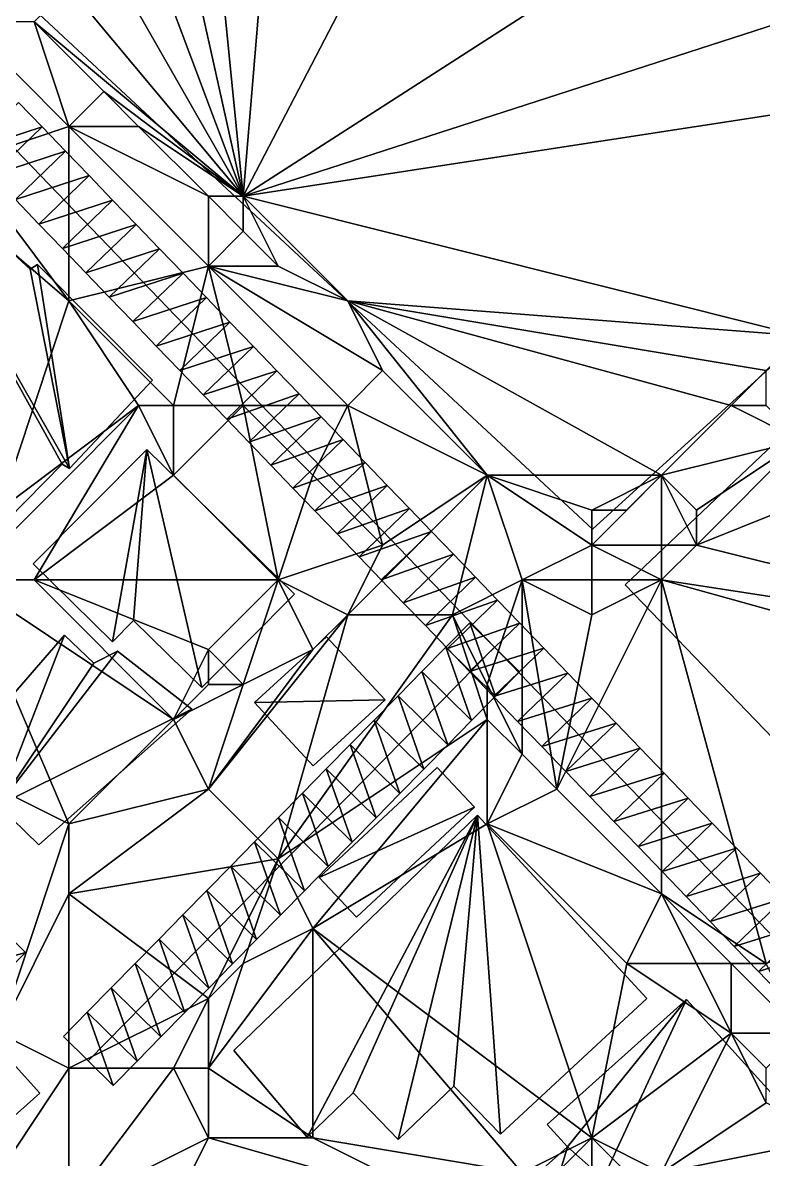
# Model space of a CAD drawing. Header units: metres. Extents: x -1103 to 901, y -902 to 905.
# Drawn here: x -886.7 to -844.2, y -255.2 to -190 of the extents above; entities that cross this region are included whole.
import ezdxf

# ---------------------------------------------------------------- set-up
doc = ezdxf.new("R2010")
doc.units = ezdxf.units.M
for name, color, linetype in [('OSM_BUILDING_FOOTPRINTS', 7, 'CONTINUOUS'), ('OSM_BUILDING_ROOFS', 1, 'CONTINUOUS'), ('OSM_BUILDING_WALLS', 8, 'CONTINUOUS'), ('OSM_ROAD_AXES', 2, 'CONTINUOUS'), ('OSM_ROAD_SURFACE', 9, 'CONTINUOUS'), ('OSM_TERRAIN', 3, 'CONTINUOUS')]:
    doc.layers.add(name, color=color, linetype=linetype)

msp = doc.modelspace()

# ---------------------------------------------------------------- linework, layer by layer
at = {"layer": 'OSM_BUILDING_FOOTPRINTS'}
for points in [[(-834.952, -140.423, 16.006), (-802.995, -172.736, 16.006), (-853.963, -219.097, 16.006), (-886.538, -188.795, 16.006), (-834.952, -140.423, 16.006)], [(-903.992, -205.285, 13.749), (-895.16, -195.951, 13.749), (-886.229, -204.179, 13.749), (-885.809, -203.913, 13.749), (-879.198, -210.548, 13.749), (-883.962, -215.613, 13.749), (-884.393, -215.359, 13.749), (-887.499, -218.533, 13.749), (-903.992, -205.285, 13.749)], [(-910.922, -217.217, 14.149), (-902.013, -208.083, 14.149), (-900.565, -209.476, 14.149), (-896.884, -212.628, 14.149), (-897.846, -213.623, 14.149), (-893.877, -217.118, 14.149), (-896.431, -220.413, 14.149), (-893.59, -222.747, 14.149), (-894.828, -224.03, 14.149), (-888.339, -229.869, 14.149), (-884.25, -225.168, 14.149), (-882.58, -226.772, 14.149), (-881.221, -226.086, 14.149), (-876.943, -229.415, 14.149), (-885.731, -237.201, 14.149), (-888.052, -234.945, 14.149), (-893.711, -233.341, 14.149), (-903.24, -225.744, 14.149), (-902.698, -224.992, 14.149), (-910.922, -217.217, 14.149)], [(-852.083, -222.293, 17.627), (-839.162, -210.028, 17.627), (-829.976, -219.616, 17.627), (-829.357, -218.864, 17.627), (-825.72, -222.137, 17.627), (-822.272, -223.099, 17.627), (-814.766, -230.796, 17.627), (-816.944, -232.997, 17.627), (-812.832, -237.177, 17.627), (-819.806, -244.2, 17.627), (-821.022, -242.972, 17.627), (-826.626, -248.701, 17.627), (-852.083, -222.293, 17.627)], [(-886.051, -221.088, 14.675), (-879.53, -214.53, 14.675), (-871.063, -222.824, 14.675), (-876.368, -228.176, 14.675), (-880.292, -224.328, 14.675), (-881.497, -225.544, 14.675), (-886.051, -221.088, 14.675)], [(-869.217, -225.257, 16.598), (-865.856, -228.884, 16.598), (-869.99, -232.655, 16.598), (-873.351, -229.039, 16.598), (-869.217, -225.257, 16.598)], [(-862.872, -232.766, 17.127), (-860.727, -235.044, 17.127), (-867.503, -241.347, 17.127), (-869.647, -239.069, 17.127), (-862.872, -232.766, 17.127)], [(-874.544, -248.989, 17.096), (-860.561, -235.497, 17.096), (-850.845, -246.014, 17.096), (-859.246, -253.789, 17.096), (-861.921, -251.035, 17.096), (-865.104, -254.087, 17.096), (-867.691, -251.411, 17.096), (-870.322, -253.966, 17.096), (-874.544, -248.989, 17.096)], [(-888.052, -241.823, 15.201), (-886.493, -243.372, 15.201), (-888.859, -245.716, 15.201), (-890.859, -244.61, 15.201), (-888.052, -241.823, 15.201)], [(-894.573, -249.952, 14.988), (-890.384, -246.225, 14.988), (-885.675, -251.445, 14.988), (-889.864, -255.172, 14.988), (-894.573, -249.952, 14.988)], [(-856.56, -253.236, 15.489), (-848.568, -246.069, 15.489), (-839.106, -256.498, 15.489), (-846.888, -263.465, 15.489), (-853.354, -256.332, 15.489), (-856.869, -259.484, 15.489), (-858.704, -257.46, 15.489), (-855.399, -254.507, 15.489), (-856.56, -253.236, 15.489)]]:
    msp.add_polyline3d(points, close=True, dxfattribs=at)
at = {"layer": 'OSM_BUILDING_ROOFS'}
for points in [[(-802.995, -172.736, 27.606), (-886.538, -188.795, 27.606), (-853.963, -219.097, 27.606)], [(-895.16, -195.951, 44.549), (-887.499, -218.533, 44.549), (-884.393, -215.359, 44.549)], [(-895.16, -195.951, 44.549), (-884.393, -215.359, 44.549), (-883.962, -215.613, 44.549)], [(-883.962, -215.613, 44.549), (-886.229, -204.179, 44.549), (-895.16, -195.951, 44.549)], [(-883.962, -215.613, 44.549), (-885.809, -203.913, 44.549), (-886.229, -204.179, 44.549)], [(-883.962, -215.613, 44.549), (-879.198, -210.548, 44.549), (-885.809, -203.913, 44.549)], [(-839.162, -210.028, 29.227), (-852.083, -222.293, 29.227), (-826.626, -248.701, 29.227)], [(-879.53, -214.53, 23.075), (-886.051, -221.088, 23.075), (-881.497, -225.544, 23.075)], [(-879.53, -214.53, 23.075), (-881.497, -225.544, 23.075), (-880.292, -224.328, 23.075)], [(-879.53, -214.53, 23.075), (-880.292, -224.328, 23.075), (-876.368, -228.176, 23.075)], [(-879.53, -214.53, 23.075), (-876.368, -228.176, 23.075), (-871.063, -222.824, 23.075)], [(-888.052, -234.945, 22.549), (-884.25, -225.168, 22.549), (-888.339, -229.869, 22.549)], [(-888.052, -234.945, 22.549), (-882.58, -226.772, 22.549), (-884.25, -225.168, 22.549)], [(-865.856, -228.884, 28.198), (-869.217, -225.257, 28.198), (-873.351, -229.039, 28.198)], [(-888.052, -234.945, 22.549), (-876.943, -229.415, 22.549), (-881.221, -226.086, 22.549)], [(-888.052, -234.945, 22.549), (-881.221, -226.086, 22.549), (-882.58, -226.772, 22.549)], [(-888.052, -234.945, 22.549), (-885.731, -237.201, 22.549), (-876.943, -229.415, 22.549)], [(-865.856, -228.884, 28.198), (-873.351, -229.039, 28.198), (-869.99, -232.655, 28.198)], [(-860.727, -235.044, 27.127), (-862.872, -232.766, 27.127), (-869.647, -239.069, 27.127)], [(-860.727, -235.044, 27.127), (-869.647, -239.069, 27.127), (-867.503, -241.347, 27.127)], [(-860.561, -235.497, 35.096), (-874.544, -248.989, 35.096), (-870.322, -253.966, 35.096)], [(-860.561, -235.497, 35.096), (-870.322, -253.966, 35.096), (-867.691, -251.411, 35.096)], [(-860.561, -235.497, 35.096), (-867.691, -251.411, 35.096), (-865.104, -254.087, 35.096)], [(-860.561, -235.497, 35.096), (-865.104, -254.087, 35.096), (-861.921, -251.035, 35.096)], [(-860.561, -235.497, 35.096), (-861.921, -251.035, 35.096), (-859.246, -253.789, 35.096)], [(-860.561, -235.497, 35.096), (-859.246, -253.789, 35.096), (-850.845, -246.014, 35.096)], [(-886.493, -243.372, 25.201), (-888.052, -241.823, 25.201), (-890.859, -244.61, 25.201)], [(-886.493, -243.372, 25.201), (-890.859, -244.61, 25.201), (-888.859, -245.716, 25.201)], [(-890.384, -246.225, 26.588), (-889.864, -255.172, 26.588), (-885.675, -251.445, 26.588)], [(-848.568, -246.069, 33.489), (-856.56, -253.236, 33.489), (-855.399, -254.507, 33.489)], [(-853.354, -256.332, 33.489), (-848.568, -246.069, 33.489), (-855.399, -254.507, 33.489)], [(-853.354, -256.332, 33.489), (-839.106, -256.498, 33.489), (-848.568, -246.069, 33.489)], [(-855.399, -254.507, 33.489), (-858.704, -257.46, 33.489), (-856.869, -259.484, 33.489)], [(-855.399, -254.507, 33.489), (-856.869, -259.484, 33.489), (-853.354, -256.332, 33.489)]]:
    msp.add_3dface(points, dxfattribs=at)
at = {"layer": 'OSM_BUILDING_WALLS'}
for points in [[(-853.963, -219.097, 16.006), (-802.995, -172.736, 16.006), (-802.995, -172.736, 27.606)], [(-853.963, -219.097, 16.006), (-802.995, -172.736, 27.606), (-853.963, -219.097, 27.606)], [(-886.538, -188.795, 16.006), (-853.963, -219.097, 16.006), (-853.963, -219.097, 27.606)], [(-886.538, -188.795, 16.006), (-853.963, -219.097, 27.606), (-886.538, -188.795, 27.606)], [(-886.229, -204.179, 13.749), (-895.16, -195.951, 13.749), (-895.16, -195.951, 44.549)], [(-886.229, -204.179, 13.749), (-895.16, -195.951, 44.549), (-886.229, -204.179, 44.549)], [(-885.809, -203.913, 13.749), (-886.229, -204.179, 13.749), (-886.229, -204.179, 44.549)], [(-885.809, -203.913, 13.749), (-886.229, -204.179, 44.549), (-885.809, -203.913, 44.549)], [(-879.198, -210.548, 13.749), (-885.809, -203.913, 13.749), (-885.809, -203.913, 44.549)], [(-879.198, -210.548, 13.749), (-885.809, -203.913, 44.549), (-879.198, -210.548, 44.549)], [(-839.162, -210.028, 17.627), (-852.083, -222.293, 17.627), (-852.083, -222.293, 29.227)], [(-839.162, -210.028, 17.627), (-852.083, -222.293, 29.227), (-839.162, -210.028, 29.227)], [(-883.962, -215.613, 13.749), (-879.198, -210.548, 13.749), (-879.198, -210.548, 44.549)], [(-883.962, -215.613, 13.749), (-879.198, -210.548, 44.549), (-883.962, -215.613, 44.549)], [(-879.53, -214.53, 14.675), (-886.051, -221.088, 14.675), (-886.051, -221.088, 23.075)], [(-879.53, -214.53, 14.675), (-886.051, -221.088, 23.075), (-879.53, -214.53, 23.075)], [(-871.063, -222.824, 14.675), (-879.53, -214.53, 14.675), (-879.53, -214.53, 23.075)], [(-871.063, -222.824, 14.675), (-879.53, -214.53, 23.075), (-871.063, -222.824, 23.075)], [(-887.499, -218.533, 13.749), (-884.393, -215.359, 13.749), (-884.393, -215.359, 44.549)], [(-887.499, -218.533, 13.749), (-884.393, -215.359, 44.549), (-887.499, -218.533, 44.549)], [(-884.393, -215.359, 13.749), (-883.962, -215.613, 13.749), (-883.962, -215.613, 44.549)], [(-884.393, -215.359, 13.749), (-883.962, -215.613, 44.549), (-884.393, -215.359, 44.549)], [(-886.051, -221.088, 14.675), (-881.497, -225.544, 14.675), (-881.497, -225.544, 23.075)], [(-886.051, -221.088, 14.675), (-881.497, -225.544, 23.075), (-886.051, -221.088, 23.075)], [(-876.368, -228.176, 14.675), (-871.063, -222.824, 14.675), (-871.063, -222.824, 23.075)], [(-876.368, -228.176, 14.675), (-871.063, -222.824, 23.075), (-876.368, -228.176, 23.075)], [(-852.083, -222.293, 17.627), (-826.626, -248.701, 17.627), (-826.626, -248.701, 29.227)], [(-852.083, -222.293, 17.627), (-826.626, -248.701, 29.227), (-852.083, -222.293, 29.227)], [(-881.497, -225.544, 14.675), (-880.292, -224.328, 14.675), (-880.292, -224.328, 23.075)], [(-881.497, -225.544, 14.675), (-880.292, -224.328, 23.075), (-881.497, -225.544, 23.075)], [(-880.292, -224.328, 14.675), (-876.368, -228.176, 14.675), (-876.368, -228.176, 23.075)], [(-880.292, -224.328, 14.675), (-876.368, -228.176, 23.075), (-880.292, -224.328, 23.075)], [(-884.25, -225.168, 14.149), (-888.339, -229.869, 14.149), (-888.339, -229.869, 22.549)], [(-884.25, -225.168, 14.149), (-888.339, -229.869, 22.549), (-884.25, -225.168, 22.549)], [(-882.58, -226.772, 14.149), (-884.25, -225.168, 14.149), (-884.25, -225.168, 22.549)], [(-882.58, -226.772, 14.149), (-884.25, -225.168, 22.549), (-882.58, -226.772, 22.549)], [(-869.217, -225.257, 16.598), (-873.351, -229.039, 16.598), (-873.351, -229.039, 28.198)], [(-869.217, -225.257, 16.598), (-873.351, -229.039, 28.198), (-869.217, -225.257, 28.198)], [(-865.856, -228.884, 16.598), (-869.217, -225.257, 16.598), (-869.217, -225.257, 28.198)], [(-865.856, -228.884, 16.598), (-869.217, -225.257, 28.198), (-865.856, -228.884, 28.198)], [(-881.221, -226.086, 14.149), (-882.58, -226.772, 14.149), (-882.58, -226.772, 22.549)], [(-881.221, -226.086, 14.149), (-882.58, -226.772, 22.549), (-881.221, -226.086, 22.549)], [(-876.943, -229.415, 14.149), (-881.221, -226.086, 14.149), (-881.221, -226.086, 22.549)], [(-876.943, -229.415, 14.149), (-881.221, -226.086, 22.549), (-876.943, -229.415, 22.549)], [(-885.731, -237.201, 14.149), (-876.943, -229.415, 14.149), (-876.943, -229.415, 22.549)], [(-885.731, -237.201, 14.149), (-876.943, -229.415, 22.549), (-885.731, -237.201, 22.549)], [(-873.351, -229.039, 16.598), (-869.99, -232.655, 16.598), (-869.99, -232.655, 28.198)], [(-873.351, -229.039, 16.598), (-869.99, -232.655, 28.198), (-873.351, -229.039, 28.198)], [(-869.99, -232.655, 16.598), (-865.856, -228.884, 16.598), (-865.856, -228.884, 28.198)], [(-869.99, -232.655, 16.598), (-865.856, -228.884, 28.198), (-869.99, -232.655, 28.198)], [(-862.872, -232.766, 17.127), (-869.647, -239.069, 17.127), (-869.647, -239.069, 27.127)], [(-862.872, -232.766, 17.127), (-869.647, -239.069, 27.127), (-862.872, -232.766, 27.127)], [(-860.727, -235.044, 17.127), (-862.872, -232.766, 17.127), (-862.872, -232.766, 27.127)], [(-860.727, -235.044, 17.127), (-862.872, -232.766, 27.127), (-860.727, -235.044, 27.127)], [(-888.052, -234.945, 14.149), (-885.731, -237.201, 14.149), (-885.731, -237.201, 22.549)], [(-888.052, -234.945, 14.149), (-885.731, -237.201, 22.549), (-888.052, -234.945, 22.549)], [(-867.503, -241.347, 17.127), (-860.727, -235.044, 17.127), (-860.727, -235.044, 27.127)], [(-867.503, -241.347, 17.127), (-860.727, -235.044, 27.127), (-867.503, -241.347, 27.127)], [(-860.561, -235.497, 17.096), (-874.544, -248.989, 17.096), (-874.544, -248.989, 35.096)], [(-860.561, -235.497, 17.096), (-874.544, -248.989, 35.096), (-860.561, -235.497, 35.096)], [(-850.845, -246.014, 17.096), (-860.561, -235.497, 17.096), (-860.561, -235.497, 35.096)], [(-850.845, -246.014, 17.096), (-860.561, -235.497, 35.096), (-850.845, -246.014, 35.096)], [(-869.647, -239.069, 17.127), (-867.503, -241.347, 17.127), (-867.503, -241.347, 27.127)], [(-869.647, -239.069, 17.127), (-867.503, -241.347, 27.127), (-869.647, -239.069, 27.127)], [(-886.493, -243.372, 15.201), (-888.052, -241.823, 15.201), (-888.052, -241.823, 25.201)], [(-886.493, -243.372, 15.201), (-888.052, -241.823, 25.201), (-886.493, -243.372, 25.201)], [(-888.859, -245.716, 15.201), (-886.493, -243.372, 15.201), (-886.493, -243.372, 25.201)], [(-888.859, -245.716, 15.201), (-886.493, -243.372, 25.201), (-888.859, -245.716, 25.201)], [(-885.675, -251.445, 14.988), (-890.384, -246.225, 14.988), (-890.384, -246.225, 26.588)], [(-885.675, -251.445, 14.988), (-890.384, -246.225, 26.588), (-885.675, -251.445, 26.588)], [(-859.246, -253.789, 17.096), (-850.845, -246.014, 17.096), (-850.845, -246.014, 35.096)], [(-859.246, -253.789, 17.096), (-850.845, -246.014, 35.096), (-859.246, -253.789, 35.096)], [(-848.568, -246.069, 15.489), (-856.56, -253.236, 15.489), (-856.56, -253.236, 33.489)], [(-848.568, -246.069, 15.489), (-856.56, -253.236, 33.489), (-848.568, -246.069, 33.489)], [(-839.106, -256.498, 15.489), (-848.568, -246.069, 15.489), (-848.568, -246.069, 33.489)], [(-839.106, -256.498, 15.489), (-848.568, -246.069, 33.489), (-839.106, -256.498, 33.489)], [(-874.544, -248.989, 17.096), (-870.322, -253.966, 17.096), (-870.322, -253.966, 35.096)], [(-874.544, -248.989, 17.096), (-870.322, -253.966, 35.096), (-874.544, -248.989, 35.096)], [(-889.864, -255.172, 14.988), (-885.675, -251.445, 14.988), (-885.675, -251.445, 26.588)], [(-889.864, -255.172, 14.988), (-885.675, -251.445, 26.588), (-889.864, -255.172, 26.588)], [(-870.322, -253.966, 17.096), (-867.691, -251.411, 17.096), (-867.691, -251.411, 35.096)], [(-870.322, -253.966, 17.096), (-867.691, -251.411, 35.096), (-870.322, -253.966, 35.096)], [(-867.691, -251.411, 17.096), (-865.104, -254.087, 17.096), (-865.104, -254.087, 35.096)], [(-867.691, -251.411, 17.096), (-865.104, -254.087, 35.096), (-867.691, -251.411, 35.096)], [(-865.104, -254.087, 17.096), (-861.921, -251.035, 17.096), (-861.921, -251.035, 35.096)], [(-865.104, -254.087, 17.096), (-861.921, -251.035, 35.096), (-865.104, -254.087, 35.096)], [(-861.921, -251.035, 17.096), (-859.246, -253.789, 17.096), (-859.246, -253.789, 35.096)], [(-861.921, -251.035, 17.096), (-859.246, -253.789, 35.096), (-861.921, -251.035, 35.096)], [(-856.56, -253.236, 15.489), (-855.399, -254.507, 15.489), (-855.399, -254.507, 33.489)], [(-856.56, -253.236, 15.489), (-855.399, -254.507, 33.489), (-856.56, -253.236, 33.489)], [(-855.399, -254.507, 15.489), (-858.704, -257.46, 15.489), (-858.704, -257.46, 33.489)], [(-855.399, -254.507, 15.489), (-858.704, -257.46, 33.489), (-855.399, -254.507, 33.489)]]:
    msp.add_3dface(points, dxfattribs=at)
at = {"layer": 'OSM_ROAD_AXES'}
for points in [[(-778.343, -308.684, 14.936), (-829.191, -257.416, 19.801), (-859.578, -225.865, 19.855), (-873.506, -211.4, 17.056), (-897.758, -186.208, 15.969)], [(-859.578, -225.865, 19.855), (-882.89, -249.587, 17.993)]]:
    msp.add_polyline3d(points, dxfattribs=at)
at = {"layer": 'OSM_ROAD_SURFACE'}
for points in [[(-885.538, -196.017, 15.621), (-886.886, -194.618, 15.586), (-889.767, -197.392, 15.488)], [(-885.538, -196.017, 15.621), (-889.767, -197.392, 15.488), (-888.42, -198.791, 15.568)], [(-884.191, -197.417, 15.703), (-885.538, -196.017, 15.621), (-888.42, -198.791, 15.568)], [(-884.191, -197.417, 15.703), (-888.42, -198.791, 15.568), (-887.073, -200.191, 15.666)], [(-882.844, -198.816, 15.812), (-884.191, -197.417, 15.703), (-887.073, -200.191, 15.666)], [(-882.844, -198.816, 15.812), (-887.073, -200.191, 15.666), (-885.725, -201.59, 15.764)], [(-881.496, -200.216, 15.923), (-882.844, -198.816, 15.812), (-885.725, -201.59, 15.764)], [(-881.496, -200.216, 15.923), (-885.725, -201.59, 15.764), (-884.378, -202.99, 15.861)], [(-880.149, -201.615, 16.034), (-881.496, -200.216, 15.923), (-884.378, -202.99, 15.861)], [(-880.149, -201.615, 16.034), (-884.378, -202.99, 15.861), (-883.031, -204.39, 15.969)], [(-878.802, -203.015, 16.145), (-880.149, -201.615, 16.034), (-883.031, -204.39, 15.969)], [(-878.802, -203.015, 16.145), (-883.031, -204.39, 15.969), (-881.683, -205.789, 16.082)], [(-877.454, -204.415, 16.256), (-878.802, -203.015, 16.145), (-881.683, -205.789, 16.082)], [(-877.454, -204.415, 16.256), (-881.683, -205.789, 16.082), (-880.336, -207.189, 16.201)], [(-876.107, -205.814, 16.413), (-877.454, -204.415, 16.256), (-880.336, -207.189, 16.201)], [(-876.107, -205.814, 16.413), (-880.336, -207.189, 16.201), (-878.989, -208.588, 16.321)], [(-874.76, -207.214, 16.67), (-876.107, -205.814, 16.413), (-878.989, -208.588, 16.321)], [(-874.76, -207.214, 16.67), (-878.989, -208.588, 16.321), (-877.641, -209.988, 16.441)], [(-873.412, -208.613, 16.87), (-874.76, -207.214, 16.67), (-877.641, -209.988, 16.441)], [(-873.412, -208.613, 16.87), (-877.641, -209.988, 16.441), (-876.294, -211.387, 16.726)], [(-872.065, -210.013, 17.071), (-873.412, -208.613, 16.87), (-876.294, -211.387, 16.726)], [(-872.065, -210.013, 17.071), (-876.294, -211.387, 16.726), (-874.946, -212.787, 17.137)], [(-870.799, -211.328, 17.26), (-872.065, -210.013, 17.071), (-874.946, -212.787, 17.137)], [(-870.799, -211.328, 17.26), (-874.946, -212.787, 17.137), (-873.68, -214.102, 17.167)], [(-869.533, -212.643, 17.477), (-870.799, -211.328, 17.26), (-873.68, -214.102, 17.167)], [(-869.533, -212.643, 17.477), (-873.68, -214.102, 17.167), (-872.414, -215.417, 17.383)], [(-868.266, -213.958, 17.734), (-869.533, -212.643, 17.477), (-872.414, -215.417, 17.383)], [(-868.266, -213.958, 17.734), (-872.414, -215.417, 17.383), (-871.148, -216.732, 17.622)], [(-867, -215.273, 18.015), (-868.266, -213.958, 17.734), (-871.148, -216.732, 17.622)], [(-867, -215.273, 18.015), (-871.148, -216.732, 17.622), (-869.882, -218.047, 17.875)], [(-865.734, -216.588, 18.319), (-867, -215.273, 18.015), (-869.882, -218.047, 17.875)], [(-865.734, -216.588, 18.319), (-869.882, -218.047, 17.875), (-868.616, -219.362, 18.142)], [(-864.468, -217.903, 18.623), (-865.734, -216.588, 18.319), (-868.616, -219.362, 18.142)], [(-864.468, -217.903, 18.623), (-868.616, -219.362, 18.142), (-867.349, -220.677, 18.441)], [(-863.202, -219.218, 18.773), (-864.468, -217.903, 18.623), (-867.349, -220.677, 18.441)], [(-863.202, -219.218, 18.773), (-867.349, -220.677, 18.441), (-866.083, -221.992, 18.706)], [(-861.936, -220.533, 19.132), (-863.202, -219.218, 18.773), (-866.083, -221.992, 18.706)], [(-861.936, -220.533, 19.132), (-866.083, -221.992, 18.706), (-864.817, -223.307, 19.052)], [(-860.669, -221.848, 19.44), (-861.936, -220.533, 19.132), (-864.817, -223.307, 19.052)], [(-860.669, -221.848, 19.44), (-864.817, -223.307, 19.052), (-863.551, -224.622, 19.38)], [(-859.403, -223.163, 19.685), (-860.669, -221.848, 19.44), (-863.551, -224.622, 19.38)], [(-859.403, -223.163, 19.685), (-863.551, -224.622, 19.38), (-862.285, -225.937, 19.557)], [(-858.137, -224.477, 19.854), (-859.403, -223.163, 19.685), (-862.285, -225.937, 19.557)], [(-861.004, -224.463, 19.679), (-862.376, -225.858, 19.552), (-859.523, -228.662, 20.112)], [(-858.137, -224.477, 19.854), (-862.285, -225.937, 19.557), (-861.018, -227.252, 19.614)], [(-856.756, -225.911, 20.089), (-858.137, -224.477, 19.854), (-861.018, -227.252, 19.614)], [(-861.004, -224.463, 19.679), (-859.523, -228.662, 20.112), (-858.151, -227.267, 20.044)], [(-862.376, -225.858, 19.552), (-863.747, -227.254, 19.495), (-860.894, -230.057, 19.624)], [(-862.376, -225.858, 19.552), (-860.894, -230.057, 19.624), (-859.523, -228.662, 20.112)], [(-856.756, -225.911, 20.089), (-861.018, -227.252, 19.614), (-859.637, -228.686, 20.112)], [(-855.375, -227.346, 20.407), (-856.756, -225.911, 20.089), (-859.637, -228.686, 20.112)], [(-863.747, -227.254, 19.495), (-865.118, -228.649, 19.438), (-862.265, -231.453, 19.568)], [(-863.747, -227.254, 19.495), (-862.265, -231.453, 19.568), (-860.894, -230.057, 19.624)], [(-855.375, -227.346, 20.407), (-859.637, -228.686, 20.112), (-858.256, -230.12, 20.236)], [(-853.994, -228.78, 20.631), (-855.375, -227.346, 20.407), (-858.256, -230.12, 20.236)], [(-865.118, -228.649, 19.438), (-866.489, -230.045, 19.363), (-863.636, -232.848, 19.507)], [(-865.118, -228.649, 19.438), (-863.636, -232.848, 19.507), (-862.265, -231.453, 19.568)], [(-853.994, -228.78, 20.631), (-858.256, -230.12, 20.236), (-856.875, -231.555, 20.381)], [(-852.612, -230.214, 20.703), (-853.994, -228.78, 20.631), (-856.875, -231.555, 20.381)], [(-866.489, -230.045, 19.363), (-867.861, -231.44, 19.266), (-865.008, -234.244, 19.445)], [(-866.489, -230.045, 19.363), (-865.008, -234.244, 19.445), (-863.636, -232.848, 19.507)], [(-852.612, -230.214, 20.703), (-856.875, -231.555, 20.381), (-855.493, -232.989, 20.6)], [(-851.231, -231.648, 20.741), (-852.612, -230.214, 20.703), (-855.493, -232.989, 20.6)], [(-867.861, -231.44, 19.266), (-869.232, -232.835, 19.169), (-866.379, -235.639, 19.384)], [(-867.861, -231.44, 19.266), (-866.379, -235.639, 19.384), (-865.008, -234.244, 19.445)], [(-851.231, -231.648, 20.741), (-855.493, -232.989, 20.6), (-854.112, -234.423, 20.639)], [(-849.85, -233.082, 20.775), (-851.231, -231.648, 20.741), (-854.112, -234.423, 20.639)], [(-869.232, -232.835, 19.169), (-870.603, -234.231, 19.071), (-867.75, -237.034, 19.323)], [(-869.232, -232.835, 19.169), (-867.75, -237.034, 19.323), (-866.379, -235.639, 19.384)], [(-849.85, -233.082, 20.775), (-854.112, -234.423, 20.639), (-852.731, -235.857, 20.677)], [(-848.469, -234.516, 20.775), (-849.85, -233.082, 20.775), (-852.731, -235.857, 20.677)], [(-870.603, -234.231, 19.071), (-871.975, -235.626, 19.01), (-869.122, -238.43, 19.261)], [(-870.603, -234.231, 19.071), (-869.122, -238.43, 19.261), (-867.75, -237.034, 19.323)], [(-848.469, -234.516, 20.775), (-852.731, -235.857, 20.677), (-851.35, -237.291, 20.715)], [(-847.087, -235.95, 20.775), (-848.469, -234.516, 20.775), (-851.35, -237.291, 20.715)], [(-871.975, -235.626, 19.01), (-873.346, -237.022, 18.949), (-870.493, -239.825, 19.2)], [(-871.975, -235.626, 19.01), (-870.493, -239.825, 19.2), (-869.122, -238.43, 19.261)], [(-847.087, -235.95, 20.775), (-851.35, -237.291, 20.715), (-849.969, -238.725, 20.753)], [(-845.706, -237.385, 20.775), (-847.087, -235.95, 20.775), (-849.969, -238.725, 20.753)], [(-873.346, -237.022, 18.949), (-874.717, -238.417, 18.783), (-871.864, -241.221, 19.025)], [(-873.346, -237.022, 18.949), (-871.864, -241.221, 19.025), (-870.493, -239.825, 19.2)], [(-845.706, -237.385, 20.775), (-849.969, -238.725, 20.753), (-848.587, -240.159, 20.753)], [(-844.325, -238.819, 20.773), (-845.706, -237.385, 20.775), (-848.587, -240.159, 20.753)], [(-874.717, -238.417, 18.783), (-876.088, -239.812, 18.564), (-873.235, -242.616, 18.804)], [(-874.717, -238.417, 18.783), (-873.235, -242.616, 18.804), (-871.864, -241.221, 19.025)], [(-844.325, -238.819, 20.773), (-848.587, -240.159, 20.753), (-847.206, -241.593, 20.752)], [(-842.944, -240.253, 20.771), (-844.325, -238.819, 20.773), (-847.206, -241.593, 20.752)], [(-876.088, -239.812, 18.564), (-877.46, -241.208, 18.344), (-874.607, -244.011, 18.616)], [(-876.088, -239.812, 18.564), (-874.607, -244.011, 18.616), (-873.235, -242.616, 18.804)], [(-842.944, -240.253, 20.771), (-847.206, -241.593, 20.752), (-845.825, -243.028, 20.736)], [(-841.563, -241.687, 20.769), (-842.944, -240.253, 20.771), (-845.825, -243.028, 20.736)], [(-877.46, -241.208, 18.344), (-878.831, -242.603, 18.123), (-875.978, -245.407, 18.423)], [(-877.46, -241.208, 18.344), (-875.978, -245.407, 18.423), (-874.607, -244.011, 18.616)], [(-841.563, -241.687, 20.769), (-845.825, -243.028, 20.736), (-844.444, -244.462, 20.717)], [(-840.181, -243.121, 20.77), (-841.563, -241.687, 20.769), (-844.444, -244.462, 20.717)], [(-878.831, -242.603, 18.123), (-880.202, -243.999, 17.989), (-877.349, -246.802, 18.332)], [(-878.831, -242.603, 18.123), (-877.349, -246.802, 18.332), (-875.978, -245.407, 18.423)], [(-840.181, -243.121, 20.77), (-844.444, -244.462, 20.717), (-843.062, -245.896, 20.728)], [(-880.202, -243.999, 17.989), (-881.574, -245.394, 17.952), (-878.721, -248.198, 18.251)], [(-880.202, -243.999, 17.989), (-878.721, -248.198, 18.251), (-877.349, -246.802, 18.332)], [(-881.574, -245.394, 17.952), (-882.945, -246.789, 17.914), (-880.092, -249.593, 18.17)], [(-881.574, -245.394, 17.952), (-880.092, -249.593, 18.17), (-878.721, -248.198, 18.251)], [(-882.945, -246.789, 17.914), (-884.316, -248.185, 17.844), (-881.463, -250.989, 18.002)], [(-882.945, -246.789, 17.914), (-881.463, -250.989, 18.002), (-880.092, -249.593, 18.17)]]:
    msp.add_3dface(points, dxfattribs=at)
at = {"layer": 'OSM_TERRAIN'}
for points in [[(-872, -176, 18.625), (-874, -200, 18.625), (-848, -150, 18.616)], [(-874, -200, 18.625), (-818, -164, 18.625), (-848, -150, 18.616)], [(-874, -200, 18.625), (-806, -178, 18.528), (-818, -164, 18.625)], [(-876, -180, 18.625), (-874, -200, 18.625), (-872, -176, 18.625)], [(-874, -200, 18.625), (-822, -192, 18.714), (-806, -178, 18.528)], [(-878, -182, 18.625), (-874, -200, 18.625), (-876, -180, 18.625)], [(-880, -184, 18.625), (-874, -200, 18.625), (-878, -182, 18.625)], [(-882, -186, 18.625), (-874, -200, 18.625), (-880, -184, 18.625)], [(-884, -188, 18.625), (-874, -200, 18.625), (-882, -186, 18.625)], [(-886, -190, 18.207), (-874, -200, 18.625), (-884, -188, 18.625)], [(-890, -198, 15.429), (-884, -196, 15.618), (-890, -190, 15.458)], [(-890, -190, 15.458), (-884, -196, 15.618), (-886, -190, 18.207)], [(-884, -196, 15.618), (-882, -194, 18.067), (-886, -190, 18.207)], [(-882, -194, 18.067), (-874, -200, 18.625), (-886, -190, 18.207)], [(-842, -208, 18.625), (-822, -192, 18.714), (-874, -200, 18.625)], [(-888, -218, 15.895), (-884, -206, 15.917), (-898, -194, 15.691)], [(-898, -194, 15.691), (-884, -206, 15.917), (-890, -198, 15.429)], [(-884, -196, 15.618), (-880, -196, 18.016), (-882, -194, 18.067)], [(-880, -196, 18.016), (-874, -200, 18.625), (-882, -194, 18.067)], [(-884, -206, 15.917), (-884, -196, 15.618), (-890, -198, 15.429)], [(-884, -206, 15.917), (-876, -204, 16.268), (-884, -196, 15.618)], [(-876, -204, 16.268), (-876, -200, 17.968), (-884, -196, 15.618)], [(-884, -196, 15.618), (-876, -200, 17.968), (-880, -196, 18.016)], [(-876, -200, 17.968), (-874, -200, 18.625), (-880, -196, 18.016)], [(-876, -204, 16.268), (-874, -202, 17.964), (-876, -200, 17.968)], [(-874, -202, 17.964), (-874, -200, 18.625), (-876, -200, 17.968)], [(-872, -204, 17.986), (-874, -200, 18.625), (-874, -202, 17.964)], [(-872, -204, 17.986), (-868, -206, 18.625), (-874, -200, 18.625)], [(-868, -206, 18.625), (-842, -208, 18.625), (-874, -200, 18.625)], [(-876, -204, 16.268), (-872, -204, 17.986), (-874, -202, 17.964)], [(-878, -212, 16.442), (-876, -204, 16.268), (-884, -206, 15.917)], [(-878, -212, 16.442), (-874, -212, 17.079), (-876, -204, 16.268)], [(-874, -212, 17.079), (-868, -212, 17.433), (-876, -204, 16.268)], [(-868, -212, 17.433), (-866, -210, 18.237), (-876, -204, 16.268)], [(-876, -204, 16.268), (-866, -210, 18.237), (-868, -206, 18.625)], [(-876, -204, 16.268), (-868, -206, 18.625), (-872, -204, 17.986)], [(-880, -212, 15.986), (-884, -206, 15.917), (-888, -218, 15.895)], [(-880, -212, 15.986), (-878, -212, 16.442), (-884, -206, 15.917)], [(-860, -216, 18.794), (-850, -216, 18.782), (-868, -206, 18.625)], [(-866, -210, 18.237), (-860, -216, 18.794), (-868, -206, 18.625)], [(-850, -216, 18.782), (-846, -212, 18.664), (-868, -206, 18.625)], [(-846, -212, 18.664), (-844, -210, 18.625), (-868, -206, 18.625)], [(-844, -210, 18.625), (-842, -208, 18.625), (-868, -206, 18.625)], [(-868, -212, 17.433), (-860, -216, 18.794), (-866, -210, 18.237)], [(-846, -212, 18.664), (-844, -212, 19.257), (-844, -210, 18.625)], [(-890, -222, 16.74), (-886, -222, 17.101), (-880, -212, 15.986)], [(-890, -222, 16.74), (-880, -212, 15.986), (-888, -218, 15.895)], [(-886, -222, 17.101), (-878, -216, 17.251), (-880, -212, 15.986)], [(-878, -216, 17.251), (-878, -212, 16.442), (-880, -212, 15.986)], [(-878, -216, 17.251), (-872, -222, 17.253), (-874, -212, 17.079)], [(-878, -216, 17.251), (-874, -212, 17.079), (-878, -212, 16.442)], [(-872, -222, 17.253), (-870, -216, 17.839), (-874, -212, 17.079)], [(-870, -216, 17.839), (-868, -212, 17.433), (-874, -212, 17.079)], [(-866, -220, 18.687), (-868, -212, 17.433), (-870, -216, 17.839)], [(-860, -216, 18.794), (-868, -212, 17.433), (-866, -220, 18.687)], [(-850, -216, 18.782), (-842, -214, 20.769), (-846, -212, 18.664)], [(-846, -212, 18.664), (-842, -214, 20.769), (-844, -212, 19.257)], [(-848, -218, 20.311), (-842, -214, 20.769), (-850, -216, 18.782)], [(-848, -220, 20.769), (-842, -214, 20.769), (-848, -218, 20.311)], [(-848, -220, 20.769), (-838, -216, 20.687), (-842, -214, 20.769)], [(-886, -222, 17.101), (-872, -222, 17.253), (-878, -216, 17.251)], [(-872, -222, 17.253), (-866, -220, 18.687), (-870, -216, 17.839)], [(-868, -224, 18.611), (-862, -224, 19.515), (-860, -216, 18.794)], [(-868, -224, 18.611), (-860, -216, 18.794), (-866, -220, 18.687)], [(-862, -224, 19.515), (-858, -222, 19.638), (-860, -216, 18.794)], [(-858, -222, 19.638), (-854, -220, 18.99), (-860, -216, 18.794)], [(-854, -220, 18.99), (-854, -218, 18.625), (-860, -216, 18.794)], [(-854, -218, 18.625), (-850, -216, 18.782), (-860, -216, 18.794)], [(-854, -220, 18.99), (-850, -220, 20.394), (-850, -216, 18.782)], [(-854, -220, 18.99), (-850, -216, 18.782), (-852, -218, 18.836)], [(-854, -218, 18.625), (-852, -218, 18.836), (-850, -216, 18.782)], [(-850, -220, 20.394), (-848, -220, 20.769), (-850, -216, 18.782)], [(-848, -220, 20.769), (-848, -218, 20.311), (-850, -216, 18.782)], [(-824, -226, 20.62), (-838, -216, 20.687), (-848, -220, 20.769)], [(-854, -220, 18.99), (-852, -218, 18.836), (-854, -218, 18.625)], [(-872, -222, 17.253), (-868, -224, 18.611), (-866, -220, 18.687)], [(-858, -222, 19.638), (-854, -222, 19.973), (-854, -220, 18.99)], [(-854, -222, 19.973), (-850, -222, 20.769), (-854, -220, 18.99)], [(-850, -222, 20.769), (-850, -220, 20.394), (-854, -220, 18.99)], [(-850, -222, 20.769), (-848, -220, 20.769), (-850, -220, 20.394)], [(-850, -222, 20.769), (-824, -226, 20.62), (-848, -220, 20.769)], [(-900, -228, 16.999), (-884, -236, 17.039), (-890, -222, 16.74)], [(-884, -236, 17.039), (-878, -230, 17.097), (-890, -222, 16.74)], [(-878, -230, 17.097), (-886, -222, 17.101), (-890, -222, 16.74)], [(-886, -222, 17.101), (-878, -230, 17.097), (-876, -226, 17.253)], [(-886, -222, 17.101), (-876, -226, 17.253), (-872, -222, 17.253)], [(-874, -228, 18.438), (-872, -222, 17.253), (-876, -226, 17.253)], [(-874, -228, 18.438), (-870, -226, 18.807), (-872, -222, 17.253)], [(-870, -226, 18.807), (-868, -224, 18.611), (-872, -222, 17.253)], [(-860, -228, 20.008), (-858, -222, 19.638), (-862, -224, 19.515)], [(-858, -232, 20.319), (-858, -222, 19.638), (-860, -228, 20.008)], [(-858, -232, 20.319), (-856, -234, 20.53), (-858, -222, 19.638)], [(-856, -234, 20.53), (-854, -224, 20.466), (-858, -222, 19.638)], [(-858, -222, 19.638), (-854, -224, 20.466), (-854, -222, 19.973)], [(-850, -240, 20.698), (-850, -222, 20.769), (-856, -234, 20.53)], [(-856, -234, 20.53), (-850, -222, 20.769), (-854, -224, 20.466)], [(-854, -224, 20.466), (-850, -222, 20.769), (-854, -222, 19.973)], [(-850, -240, 20.698), (-844, -244, 20.706), (-850, -222, 20.769)], [(-850, -222, 20.769), (-844, -244, 20.706), (-814, -232, 20.81)], [(-850, -222, 20.769), (-814, -232, 20.81), (-824, -226, 20.62)], [(-876, -234, 18.468), (-872, -238, 19.107), (-868, -224, 18.611)], [(-876, -234, 18.468), (-868, -224, 18.611), (-870, -226, 18.807)], [(-872, -238, 19.107), (-862, -224, 19.515), (-868, -224, 18.611)], [(-872, -238, 19.107), (-860, -230, 19.613), (-862, -224, 19.515)], [(-860, -230, 19.613), (-860, -228, 20.008), (-862, -224, 19.515)], [(-878, -230, 17.097), (-876, -228, 17.707), (-876, -226, 17.253)], [(-874, -228, 18.438), (-876, -234, 18.468), (-870, -226, 18.807)], [(-876, -228, 17.707), (-874, -228, 18.438), (-876, -226, 17.253)], [(-888, -248, 17.117), (-884, -236, 17.039), (-900, -228, 16.999)], [(-876, -234, 18.468), (-874, -228, 18.438), (-878, -230, 17.097)], [(-878, -230, 17.097), (-874, -228, 18.438), (-876, -228, 17.707)], [(-860, -230, 19.613), (-858, -232, 20.319), (-860, -228, 20.008)], [(-884, -236, 17.039), (-876, -234, 18.468), (-878, -230, 17.097)], [(-870, -242, 19.153), (-860, -230, 19.613), (-872, -238, 19.107)], [(-870, -242, 19.153), (-860, -236, 19.277), (-860, -230, 19.613)], [(-860, -236, 19.277), (-858, -232, 20.319), (-860, -230, 19.613)], [(-860, -236, 19.277), (-856, -234, 20.53), (-858, -232, 20.319)], [(-884, -240, 17.46), (-872, -238, 19.107), (-876, -234, 18.468)], [(-884, -240, 17.46), (-876, -234, 18.468), (-884, -236, 17.039)], [(-860, -236, 19.277), (-850, -240, 20.698), (-856, -234, 20.53)], [(-888, -248, 17.117), (-884, -240, 17.46), (-884, -236, 17.039)], [(-854, -254, 19.347), (-860, -236, 19.277), (-870, -242, 19.153)], [(-854, -254, 19.347), (-852, -244, 19.398), (-860, -236, 19.277)], [(-852, -244, 19.398), (-850, -240, 20.698), (-860, -236, 19.277)], [(-876, -246, 18.354), (-872, -238, 19.107), (-884, -240, 17.46)], [(-876, -246, 18.354), (-874, -244, 18.604), (-872, -238, 19.107)], [(-874, -244, 18.604), (-870, -242, 19.153), (-872, -238, 19.107)], [(-888, -248, 17.117), (-884, -250, 17.937), (-884, -240, 17.46)], [(-884, -250, 17.937), (-876, -246, 18.354), (-884, -240, 17.46)], [(-852, -244, 19.398), (-848, -244, 20.084), (-850, -240, 20.698)], [(-848, -244, 20.084), (-846, -244, 20.609), (-850, -240, 20.698)], [(-850, -240, 20.698), (-846, -244, 20.609), (-844, -244, 20.706)], [(-876, -250, 18.887), (-870, -254, 19.231), (-870, -242, 19.153)], [(-876, -250, 18.887), (-870, -242, 19.153), (-874, -244, 18.604)], [(-870, -254, 19.231), (-858, -256, 19.279), (-870, -242, 19.153)], [(-858, -256, 19.279), (-854, -254, 19.347), (-870, -242, 19.153)], [(-876, -250, 18.887), (-874, -244, 18.604), (-876, -246, 18.354)], [(-854, -254, 19.347), (-846, -248, 19.513), (-852, -244, 19.398)], [(-846, -248, 19.513), (-848, -244, 20.084), (-852, -244, 19.398)], [(-846, -248, 19.513), (-846, -244, 20.609), (-848, -244, 20.084)], [(-846, -248, 19.513), (-842, -248, 20.649), (-846, -244, 20.609)], [(-846, -244, 20.609), (-842, -248, 20.649), (-844, -244, 20.706)], [(-884, -250, 17.937), (-878, -250, 18.209), (-876, -246, 18.354)], [(-878, -250, 18.209), (-876, -250, 18.887), (-876, -246, 18.354)], [(-888, -256, 16.896), (-884, -250, 17.937), (-888, -248, 17.117)], [(-854, -254, 19.347), (-850, -256, 19.353), (-846, -248, 19.513)], [(-850, -256, 19.353), (-844, -252, 19.353), (-846, -248, 19.513)], [(-844, -252, 19.353), (-844, -250, 19.535), (-846, -248, 19.513)], [(-846, -248, 19.513), (-844, -250, 19.535), (-842, -248, 20.649)], [(-888, -256, 16.896), (-884, -258, 17.124), (-884, -250, 17.937)], [(-884, -258, 17.124), (-878, -250, 18.209), (-884, -250, 17.937)], [(-884, -258, 17.124), (-876, -254, 18.169), (-878, -250, 18.209)], [(-876, -254, 18.169), (-876, -250, 18.887), (-878, -250, 18.209)], [(-876, -254, 18.169), (-870, -254, 19.231), (-876, -250, 18.887)], [(-850, -256, 19.353), (-840, -254, 19.541), (-844, -252, 19.353)], [(-880, -262, 17.139), (-876, -254, 18.169), (-884, -258, 17.124)], [(-880, -262, 17.139), (-862, -258, 18.645), (-876, -254, 18.169)], [(-876, -254, 18.169), (-862, -258, 18.645), (-870, -254, 19.231)], [(-862, -258, 18.645), (-858, -256, 19.279), (-870, -254, 19.231)], [(-858, -256, 19.279), (-856, -256, 18.629), (-854, -254, 19.347)], [(-854, -258, 17.153), (-854, -254, 19.347), (-856, -256, 18.629)], [(-854, -258, 17.153), (-852, -256, 18.811), (-854, -254, 19.347)], [(-852, -256, 18.811), (-850, -256, 19.353), (-854, -254, 19.347)], [(-844, -262, 19.141), (-840, -254, 19.541), (-850, -256, 19.353)]]:
    msp.add_3dface(points, dxfattribs=at)

doc.saveas('drawing.dxf')
